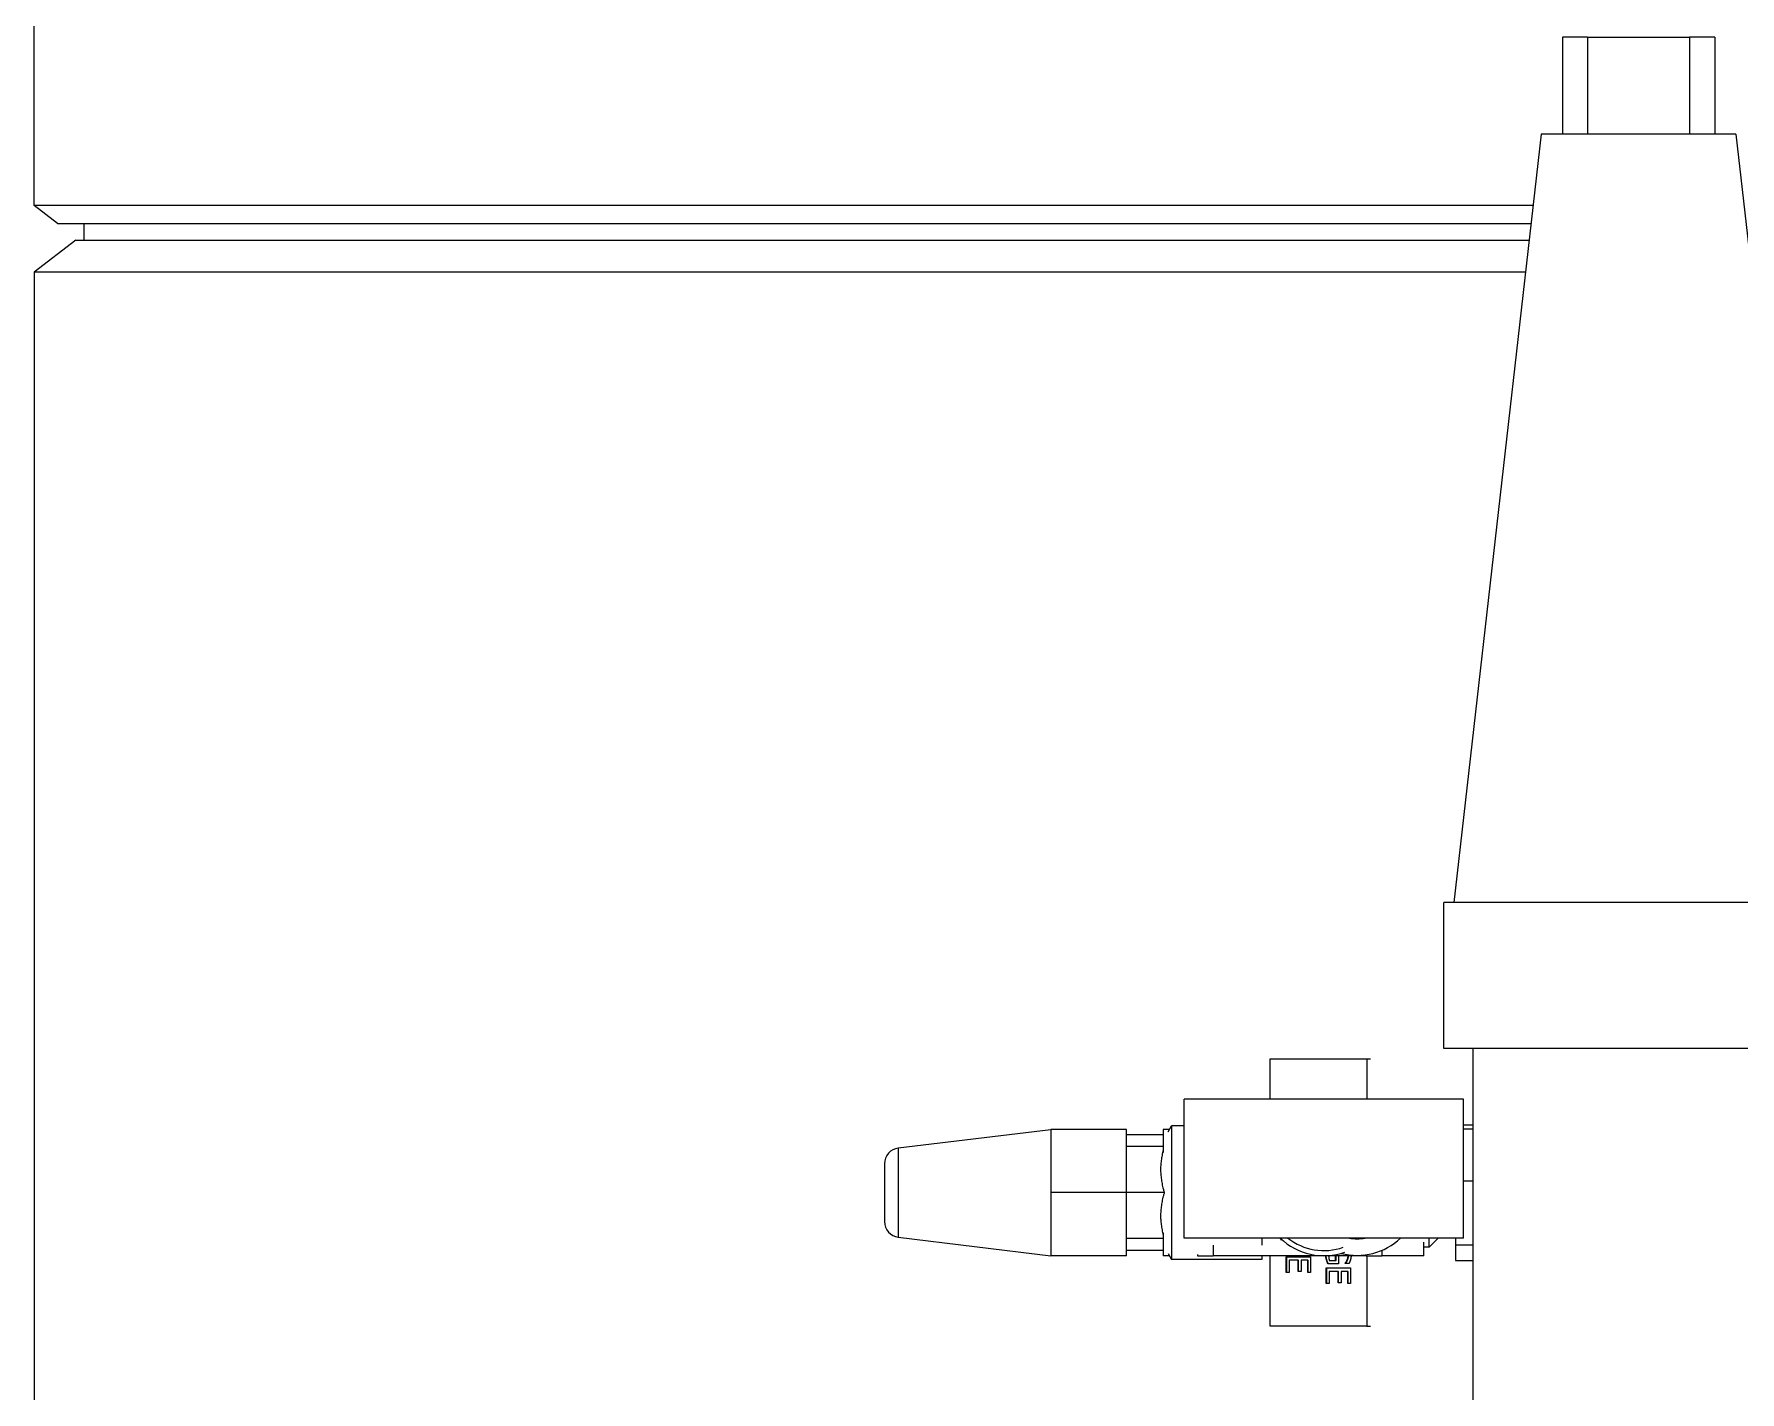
# Model space of a CAD drawing. Header units: inches. Extents: x -883 to 808, y -248 to 1051.
# Drawn here: x -419.37 to -406.61, y 742.43 to 752.59 of the extents above; entities that cross this region are included whole.
import ezdxf

# ---------------------------------------------------------------- set-up
doc = ezdxf.new("R2010")
doc.units = ezdxf.units.IN
doc.header["$MEASUREMENT"] = 0
doc.layers.get('0').update_dxf_attribs({"linetype": 'CONTINUOUS'})
doc.layers.add('EQUIPMENT - COMPRESSORS', color=41, linetype='CONTINUOUS')

# ---------------------------------------------------------------- blocks, each defined once
blk = doc.blocks.new('A$Cb802d3fd')
for p, q in [((110.771, 36.884), (101.739, 36.884)), ((110.771, 36.884), (101.739, 36.884)), ((110.771, 36.884), (101.739, 36.884)), ((110.771, 25.729), (110.771, 36.884)), ((110.771, 25.729), (110.771, 36.884)), ((111.011, 36.572), (110.771, 36.884)), ((110.771, 25.729), (110.771, 36.884)), ((111.011, 36.572), (110.771, 36.884)), ((111.135, 36.709), (111.27, 36.884)), ((111.27, 25.673), (111.27, 36.884)), ((111.27, 36.884), (113.135, 36.884)), ((111.27, 25.673), (111.27, 36.884)), ((111.27, 36.884), (113.136, 36.884)), ((111.27, 25.673), (111.27, 36.884)), ((111.27, 36.884), (113.136, 36.884)), ((111.135, 36.709), (111.135, 25.688)), ((111.011, 36.572), (111.011, 25.702)), ((111.011, 36.572), (111.011, 25.702)), ((111.011, 36.509), (111.135, 36.509)), ((111.011, 36.509), (111.135, 36.509)), ((111.011, 36.509), (111.135, 36.509)), ((104.102, 30.525), (103.669, 30.525)), ((103.552, 30.421), (103.413, 29.28)), ((104.22, 30.421), (103.552, 30.421)), ((104.22, 30.421), (104.358, 29.28)), ((103.65, 29.28), (103.413, 29.28)), ((103.413, 28.714), (103.413, 29.28)), ((103.886, 29.28), (103.65, 29.28)), ((104.122, 29.28), (103.886, 29.28)), ((103.886, 28.714), (103.886, 29.28)), ((104.358, 29.28), (104.122, 29.28)), ((104.358, 28.714), (104.358, 29.28)), ((103.413, 28.714), (103.886, 28.714)), ((103.453, 28.439), (103.453, 28.714)), ((103.542, 28.439), (103.542, 28.714)), ((103.886, 28.432), (103.886, 28.714)), ((103.886, 28.714), (104.358, 28.714)), ((104.23, 28.439), (104.23, 28.714)), ((104.319, 28.439), (104.319, 28.714)), ((103.43, 28.402), (103.386, 28.379)), ((104.386, 28.379), (103.386, 28.379)), ((103.386, 27.701), (103.386, 28.379)), ((103.586, 28.439), (103.413, 28.439)), ((103.413, 28.394), (103.413, 28.439)), ((104.358, 28.439), (104.186, 28.439)), ((104.341, 28.402), (104.386, 28.379)), ((104.358, 28.394), (104.358, 28.439)), ((104.386, 28.283), (104.386, 28.379)), ((103.546, 26.193), (103.546, 28.283)), ((103.546, 28.283), (104.586, 28.283)), ((104.586, 26.193), (104.586, 28.283)), ((103.423, 28.183), (103.413, 28.183)), ((103.413, 28.183), (103.413, 28.065)), ((103.492, 28.065), (103.413, 28.065)), ((103.413, 27.238), (103.413, 28.065)), ((103.413, 27.701), (103.386, 27.701)), ((103.546, 27.701), (103.492, 27.701)), ((102.886, 27.641), (103.413, 27.641)), ((102.886, 26.917), (102.886, 27.641)), ((103.54, 27.559), (103.531, 27.559)), ((104.586, 27.641), (104.886, 27.641)), ((104.886, 27.641), (104.886, 26.917)), ((103.289, 27.519), (103.406, 27.519)), ((103.289, 27.498), (103.289, 27.519)), ((103.289, 27.516), (103.406, 27.516)), ((103.381, 27.498), (103.289, 27.498)), ((103.295, 27.43), (103.381, 27.43)), ((103.295, 27.409), (103.295, 27.43)), ((103.381, 27.43), (103.381, 27.498)), ((103.381, 27.43), (103.381, 27.428)), ((103.406, 27.519), (103.406, 27.337)), ((103.289, 27.359), (103.381, 27.359)), ((103.289, 27.337), (103.289, 27.359)), ((103.289, 27.356), (103.381, 27.356)), ((103.406, 27.337), (103.289, 27.337)), ((103.295, 27.428), (103.381, 27.428)), ((103.381, 27.409), (103.295, 27.409)), ((103.381, 27.359), (103.381, 27.409)), ((103.381, 27.359), (103.381, 27.356)), ((103.205, 27.22), (103.322, 27.22)), ((103.205, 27.199), (103.205, 27.22)), ((103.205, 27.217), (103.322, 27.217)), ((103.297, 27.199), (103.205, 27.199)), ((103.297, 27.131), (103.297, 27.199)), ((103.322, 27.22), (103.322, 27.038)), ((103.354, 27.129), (103.354, 27.208)), ((103.378, 27.197), (103.378, 27.15)), ((103.382, 27.218), (103.382, 27.216)), ((103.413, 26.923), (103.413, 27.238)), ((103.205, 27.06), (103.297, 27.06)), ((103.205, 27.038), (103.205, 27.06)), ((103.205, 27.057), (103.297, 27.057)), ((103.211, 27.131), (103.297, 27.131)), ((103.211, 27.11), (103.211, 27.131)), ((103.211, 27.129), (103.297, 27.129)), ((103.297, 27.11), (103.211, 27.11)), ((103.297, 27.131), (103.297, 27.129)), ((103.297, 27.06), (103.297, 27.11)), ((103.297, 27.06), (103.297, 27.057)), ((103.413, 27.129), (103.354, 27.129)), ((103.355, 27.08), (103.357, 27.08)), ((103.355, 27.051), (103.355, 27.08)), ((103.355, 27.077), (103.357, 27.077)), ((103.357, 27.08), (103.357, 27.077)), ((103.378, 27.15), (103.413, 27.15)), ((103.378, 27.15), (103.378, 27.147)), ((103.378, 27.147), (103.413, 27.147)), ((103.38, 27.065), (103.38, 27.062)), ((103.322, 27.038), (103.205, 27.038)), ((103.421, 26.923), (103.413, 26.923)), ((103.413, 26.923), (103.413, 26.805)), ((103.413, 26.917), (102.886, 26.917)), ((102.886, 26.917), (102.886, 26.889)), ((103.454, 26.805), (103.413, 26.805)), ((103.413, 26.49), (103.413, 26.805)), ((104.886, 26.917), (104.586, 26.917)), ((104.886, 26.917), (104.886, 26.889)), ((103.413, 26.49), (103.514, 26.49)), ((103.478, 26.451), (103.478, 26.49)), ((103.478, 26.451), (103.546, 26.451)), ((103.546, 26.383), (103.478, 26.451)), ((104.963, 23.43), (104.963, 26.34)), ((104.963, 26.34), (106.055, 26.34)), ((106.055, 23.43), (106.055, 26.34)), ((103.438, 26.254), (103.378, 26.254)), ((103.378, 26.254), (103.378, 26.121)), ((103.496, 26.254), (103.438, 26.254)), ((103.546, 26.254), (103.496, 26.254)), ((103.496, 26.254), (103.496, 26.121)), ((103.546, 26.193), (104.586, 26.193)), ((103.973, 26.193), (103.973, 26.121)), ((104.363, 26.193), (104.363, 26.121)), ((104.393, 26.193), (104.393, 26.121)), ((111.802, 25.612), (106.055, 26.267)), ((101.423, 26.121), (104.963, 26.121)), ((111.802, 25.399), (111.802, 25.612)), ((112.529, 25.454), (111.802, 25.454)), ((111.802, 24.37), (111.802, 25.399)), ((112.529, 25.266), (112.529, 25.454)), ((112.529, 25.266), (111.802, 25.266)), ((112.529, 25.266), (112.529, 24.503)), ((112.529, 24.503), (111.802, 24.503)), ((112.529, 24.315), (112.529, 24.503)), ((111.802, 24.157), (111.802, 24.37)), ((112.529, 24.315), (111.802, 24.315)), ((111.802, 24.157), (106.055, 23.502))]:
    blk.add_line(p, q)
for centre, radius, start, end in [((103.669, 30.407), 0.118, 90, 173.0709), ((104.102, 30.407), 0.118, 6.9291, 90), ((103.886, 27.238), 0.472, 136.027, 199.4832), ((103.886, 27.238), 0.434, 141.5059, 199.5131), ((103.886, 26.989), 0.47, 165.2704, 223.6637), ((103.886, 26.989), 0.345, 170.2335, 189.7665)]:
    blk.add_arc(centre, radius, start, end)
for points, weights in [([(103.886, 28.432), (103.723, 28.48), (103.566, 28.439)], [1.13915850988, 1.30469808187, 1.15923960264]), ([(104.206, 28.439), (104.049, 28.48), (103.886, 28.432)], [1.15923960264, 1.30469808187, 1.13915850988])]:
    blk.add_rational_spline(points, weights, degree=2)
for points in [[(103.354, 27.208), (103.359, 27.21), (103.375, 27.216), (103.382, 27.218)], [(103.354, 27.205), (103.359, 27.207), (103.375, 27.214), (103.382, 27.216)], [(103.381, 27.04), (103.375, 27.042), (103.359, 27.048), (103.355, 27.051)], [(103.357, 27.08), (103.361, 27.076), (103.371, 27.069), (103.38, 27.065)], [(103.357, 27.077), (103.361, 27.073), (103.371, 27.066), (103.38, 27.062)]]:
    blk.add_open_spline(points, degree=2)
for points, knots in [([(103.413, 27.203), (103.405, 27.202), (103.386, 27.2), (103.378, 27.197)], [0.181318, 0.181318, 0.181318, 1, 2, 2, 2]), ([(103.382, 27.218), (103.391, 27.221), (103.405, 27.223), (103.413, 27.224)], [0, 0, 0, 1, 1.859291, 1.859291, 1.859291]), ([(103.382, 27.216), (103.391, 27.218), (103.405, 27.221), (103.413, 27.221)], [0, 0, 0, 1, 1.859291, 1.859291, 1.859291]), ([(103.38, 27.065), (103.388, 27.061), (103.405, 27.057), (103.413, 27.056)], [0, 0, 0, 1, 1.745701, 1.745701, 1.745701]), ([(103.38, 27.062), (103.388, 27.058), (103.405, 27.054), (103.413, 27.054)], [0, 0, 0, 1, 1.745701, 1.745701, 1.745701]), ([(103.413, 27.035), (103.405, 27.035), (103.389, 27.038), (103.381, 27.04)], [0.144019, 0.144019, 0.144019, 1, 2, 2, 2])]:
    blk.add_open_spline(points, degree=2, knots=knots)

msp = doc.modelspace()

# ---------------------------------------------------------------- block references
at = {"layer": 'EQUIPMENT - COMPRESSORS', "rotation": 89.99999999999999}
msp.add_blockref('A$Cb802d3fd', (-382.48269, 640.03559), dxfattribs=at)

doc.saveas('drawing.dxf')
